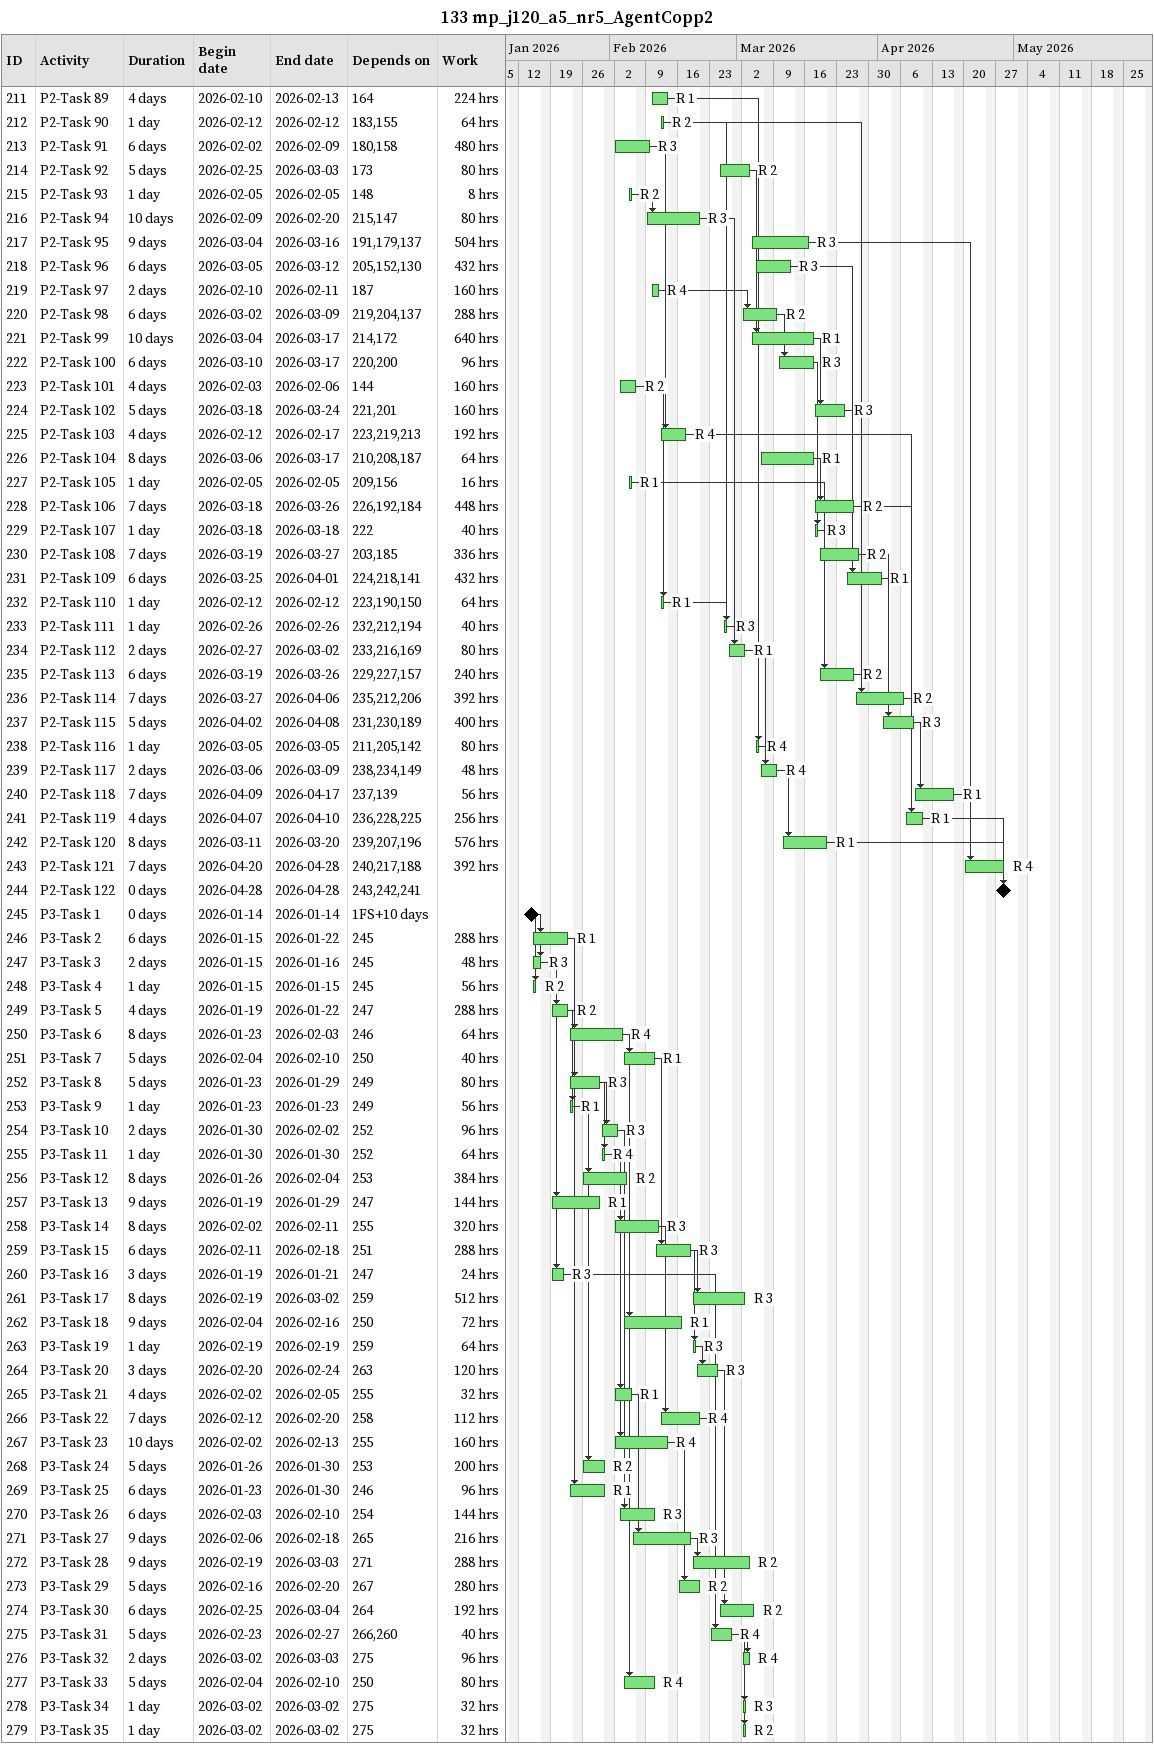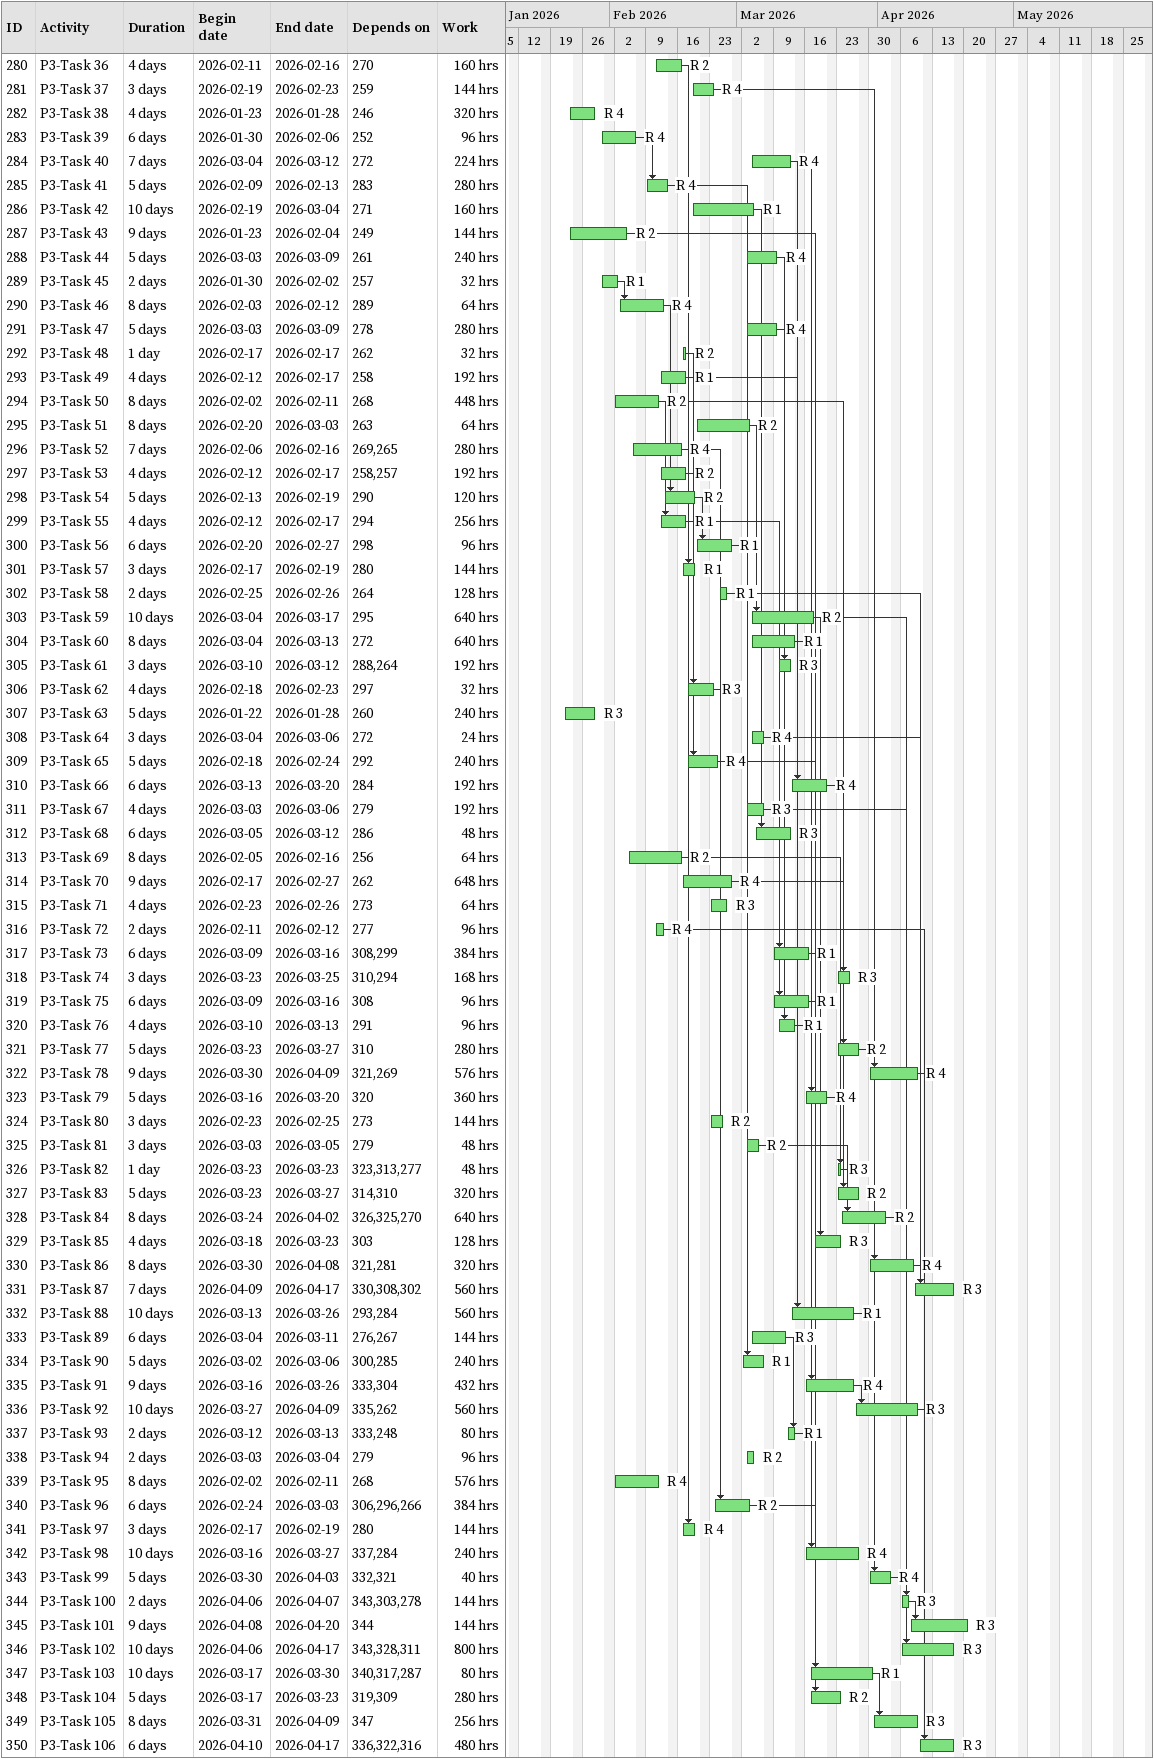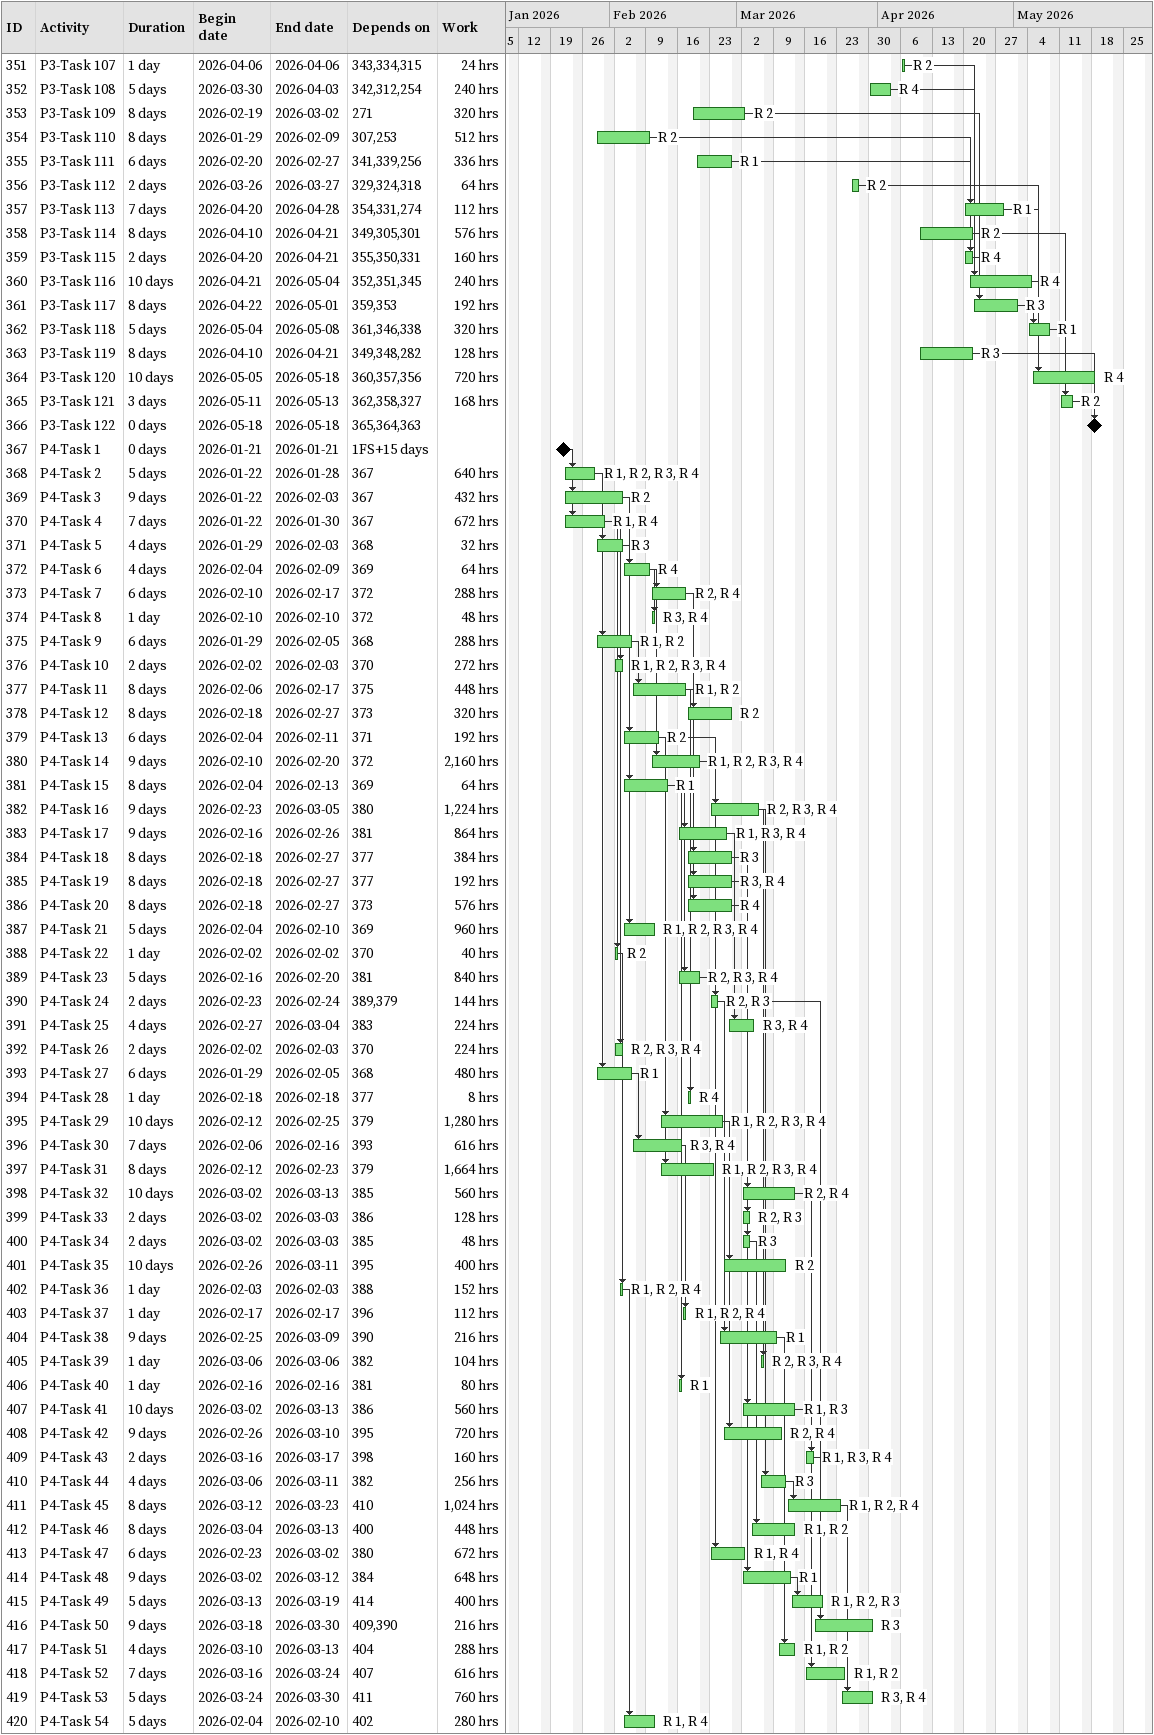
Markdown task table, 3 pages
133 mp_j120_a5_nr5_AgentCopp2

| ID | Task | Duration | Start | Finish | Predecessors | Resources | Work (h) |
|---|---|---|---|---|---|---|---|
| 211 | P2-Task 89 | 4d | 2026-02-10 | 2026-02-13 | 164 | R 1 | 224 |
| 212 | P2-Task 90 | 1d | 2026-02-12 | 2026-02-12 | 183, 155 | R 2 | 64 |
| 213 | P2-Task 91 | 6d | 2026-02-02 | 2026-02-09 | 180, 158 | R 3 | 480 |
| 214 | P2-Task 92 | 5d | 2026-02-25 | 2026-03-03 | 173 | R 2 | 80 |
| 215 | P2-Task 93 | 1d | 2026-02-05 | 2026-02-05 | 148 | R 2 | 8 |
| 216 | P2-Task 94 | 10d | 2026-02-09 | 2026-02-20 | 215, 147 | R 3 | 80 |
| 217 | P2-Task 95 | 9d | 2026-03-04 | 2026-03-16 | 191, 179, 137 | R 3 | 504 |
| 218 | P2-Task 96 | 6d | 2026-03-05 | 2026-03-12 | 205, 152, 130 | R 3 | 432 |
| 219 | P2-Task 97 | 2d | 2026-02-10 | 2026-02-11 | 187 | R 4 | 160 |
| 220 | P2-Task 98 | 6d | 2026-03-02 | 2026-03-09 | 219, 204, 137 | R 2 | 288 |
| 221 | P2-Task 99 | 10d | 2026-03-04 | 2026-03-17 | 214, 172 | R 1 | 640 |
| 222 | P2-Task 100 | 6d | 2026-03-10 | 2026-03-17 | 220, 200 | R 3 | 96 |
| 223 | P2-Task 101 | 4d | 2026-02-03 | 2026-02-06 | 144 | R 2 | 160 |
| 224 | P2-Task 102 | 5d | 2026-03-18 | 2026-03-24 | 221, 201 | R 3 | 160 |
| 225 | P2-Task 103 | 4d | 2026-02-12 | 2026-02-17 | 223, 219, 213 | R 4 | 192 |
| 226 | P2-Task 104 | 8d | 2026-03-06 | 2026-03-17 | 210, 208, 187 | R 1 | 64 |
| 227 | P2-Task 105 | 1d | 2026-02-05 | 2026-02-05 | 209, 156 | R 1 | 16 |
| 228 | P2-Task 106 | 7d | 2026-03-18 | 2026-03-26 | 226, 192, 184 | R 2 | 448 |
| 229 | P2-Task 107 | 1d | 2026-03-18 | 2026-03-18 | 222 | R 3 | 40 |
| 230 | P2-Task 108 | 7d | 2026-03-19 | 2026-03-27 | 203, 185 | R 2 | 336 |
| 231 | P2-Task 109 | 6d | 2026-03-25 | 2026-04-01 | 224, 218, 141 | R 1 | 432 |
| 232 | P2-Task 110 | 1d | 2026-02-12 | 2026-02-12 | 223, 190, 150 | R 1 | 64 |
| 233 | P2-Task 111 | 1d | 2026-02-26 | 2026-02-26 | 232, 212, 194 | R 3 | 40 |
| 234 | P2-Task 112 | 2d | 2026-02-27 | 2026-03-02 | 233, 216, 169 | R 1 | 80 |
| 235 | P2-Task 113 | 6d | 2026-03-19 | 2026-03-26 | 229, 227, 157 | R 2 | 240 |
| 236 | P2-Task 114 | 7d | 2026-03-27 | 2026-04-06 | 235, 212, 206 | R 2 | 392 |
| 237 | P2-Task 115 | 5d | 2026-04-02 | 2026-04-08 | 231, 230, 189 | R 3 | 400 |
| 238 | P2-Task 116 | 1d | 2026-03-05 | 2026-03-05 | 211, 205, 142 | R 4 | 80 |
| 239 | P2-Task 117 | 2d | 2026-03-06 | 2026-03-09 | 238, 234, 149 | R 4 | 48 |
| 240 | P2-Task 118 | 7d | 2026-04-09 | 2026-04-17 | 237, 139 | R 1 | 56 |
| 241 | P2-Task 119 | 4d | 2026-04-07 | 2026-04-10 | 236, 228, 225 | R 1 | 256 |
| 242 | P2-Task 120 | 8d | 2026-03-11 | 2026-03-20 | 239, 207, 196 | R 1 | 576 |
| 243 | P2-Task 121 | 7d | 2026-04-20 | 2026-04-28 | 240, 217, 188 | R 4 | 392 |
| 244 | P2-Task 122 | 0d | 2026-04-28 | 2026-04-28 | 243, 242, 241 |  |  |
| 245 | P3-Task 1 | 0d | 2026-01-14 | 2026-01-14 | 1FS+10d |  |  |
| 246 | P3-Task 2 | 6d | 2026-01-15 | 2026-01-22 | 245 | R 1 | 288 |
| 247 | P3-Task 3 | 2d | 2026-01-15 | 2026-01-16 | 245 | R 3 | 48 |
| 248 | P3-Task 4 | 1d | 2026-01-15 | 2026-01-15 | 245 | R 2 | 56 |
| 249 | P3-Task 5 | 4d | 2026-01-19 | 2026-01-22 | 247 | R 2 | 288 |
| 250 | P3-Task 6 | 8d | 2026-01-23 | 2026-02-03 | 246 | R 4 | 64 |
| 251 | P3-Task 7 | 5d | 2026-02-04 | 2026-02-10 | 250 | R 1 | 40 |
| 252 | P3-Task 8 | 5d | 2026-01-23 | 2026-01-29 | 249 | R 3 | 80 |
| 253 | P3-Task 9 | 1d | 2026-01-23 | 2026-01-23 | 249 | R 1 | 56 |
| 254 | P3-Task 10 | 2d | 2026-01-30 | 2026-02-02 | 252 | R 3 | 96 |
| 255 | P3-Task 11 | 1d | 2026-01-30 | 2026-01-30 | 252 | R 4 | 64 |
| 256 | P3-Task 12 | 8d | 2026-01-26 | 2026-02-04 | 253 | R 2 | 384 |
| 257 | P3-Task 13 | 9d | 2026-01-19 | 2026-01-29 | 247 | R 1 | 144 |
| 258 | P3-Task 14 | 8d | 2026-02-02 | 2026-02-11 | 255 | R 3 | 320 |
| 259 | P3-Task 15 | 6d | 2026-02-11 | 2026-02-18 | 251 | R 3 | 288 |
| 260 | P3-Task 16 | 3d | 2026-01-19 | 2026-01-21 | 247 | R 3 | 24 |
| 261 | P3-Task 17 | 8d | 2026-02-19 | 2026-03-02 | 259 | R 3 | 512 |
| 262 | P3-Task 18 | 9d | 2026-02-04 | 2026-02-16 | 250 | R 1 | 72 |
| 263 | P3-Task 19 | 1d | 2026-02-19 | 2026-02-19 | 259 | R 3 | 64 |
| 264 | P3-Task 20 | 3d | 2026-02-20 | 2026-02-24 | 263 | R 3 | 120 |
| 265 | P3-Task 21 | 4d | 2026-02-02 | 2026-02-05 | 255 | R 1 | 32 |
| 266 | P3-Task 22 | 7d | 2026-02-12 | 2026-02-20 | 258 | R 4 | 112 |
| 267 | P3-Task 23 | 10d | 2026-02-02 | 2026-02-13 | 255 | R 4 | 160 |
| 268 | P3-Task 24 | 5d | 2026-01-26 | 2026-01-30 | 253 | R 2 | 200 |
| 269 | P3-Task 25 | 6d | 2026-01-23 | 2026-01-30 | 246 | R 1 | 96 |
| 270 | P3-Task 26 | 6d | 2026-02-03 | 2026-02-10 | 254 | R 3 | 144 |
| 271 | P3-Task 27 | 9d | 2026-02-06 | 2026-02-18 | 265 | R 3 | 216 |
| 272 | P3-Task 28 | 9d | 2026-02-19 | 2026-03-03 | 271 | R 2 | 288 |
| 273 | P3-Task 29 | 5d | 2026-02-16 | 2026-02-20 | 267 | R 2 | 280 |
| 274 | P3-Task 30 | 6d | 2026-02-25 | 2026-03-04 | 264 | R 2 | 192 |
| 275 | P3-Task 31 | 5d | 2026-02-23 | 2026-02-27 | 266, 260 | R 4 | 40 |
| 276 | P3-Task 32 | 2d | 2026-03-02 | 2026-03-03 | 275 | R 4 | 96 |
| 277 | P3-Task 33 | 5d | 2026-02-04 | 2026-02-10 | 250 | R 4 | 80 |
| 278 | P3-Task 34 | 1d | 2026-03-02 | 2026-03-02 | 275 | R 3 | 32 |
| 279 | P3-Task 35 | 1d | 2026-03-02 | 2026-03-02 | 275 | R 2 | 32 |
| 280 | P3-Task 36 | 4d | 2026-02-11 | 2026-02-16 | 270 | R 2 | 160 |
| 281 | P3-Task 37 | 3d | 2026-02-19 | 2026-02-23 | 259 | R 4 | 144 |
| 282 | P3-Task 38 | 4d | 2026-01-23 | 2026-01-28 | 246 | R 4 | 320 |
| 283 | P3-Task 39 | 6d | 2026-01-30 | 2026-02-06 | 252 | R 4 | 96 |
| 284 | P3-Task 40 | 7d | 2026-03-04 | 2026-03-12 | 272 | R 4 | 224 |
| 285 | P3-Task 41 | 5d | 2026-02-09 | 2026-02-13 | 283 | R 4 | 280 |
| 286 | P3-Task 42 | 10d | 2026-02-19 | 2026-03-04 | 271 | R 1 | 160 |
| 287 | P3-Task 43 | 9d | 2026-01-23 | 2026-02-04 | 249 | R 2 | 144 |
| 288 | P3-Task 44 | 5d | 2026-03-03 | 2026-03-09 | 261 | R 4 | 240 |
| 289 | P3-Task 45 | 2d | 2026-01-30 | 2026-02-02 | 257 | R 1 | 32 |
| 290 | P3-Task 46 | 8d | 2026-02-03 | 2026-02-12 | 289 | R 4 | 64 |
| 291 | P3-Task 47 | 5d | 2026-03-03 | 2026-03-09 | 278 | R 4 | 280 |
| 292 | P3-Task 48 | 1d | 2026-02-17 | 2026-02-17 | 262 | R 2 | 32 |
| 293 | P3-Task 49 | 4d | 2026-02-12 | 2026-02-17 | 258 | R 1 | 192 |
| 294 | P3-Task 50 | 8d | 2026-02-02 | 2026-02-11 | 268 | R 2 | 448 |
| 295 | P3-Task 51 | 8d | 2026-02-20 | 2026-03-03 | 263 | R 2 | 64 |
| 296 | P3-Task 52 | 7d | 2026-02-06 | 2026-02-16 | 269, 265 | R 4 | 280 |
| 297 | P3-Task 53 | 4d | 2026-02-12 | 2026-02-17 | 258, 257 | R 2 | 192 |
| 298 | P3-Task 54 | 5d | 2026-02-13 | 2026-02-19 | 290 | R 2 | 120 |
| 299 | P3-Task 55 | 4d | 2026-02-12 | 2026-02-17 | 294 | R 1 | 256 |
| 300 | P3-Task 56 | 6d | 2026-02-20 | 2026-02-27 | 298 | R 1 | 96 |
| 301 | P3-Task 57 | 3d | 2026-02-17 | 2026-02-19 | 280 | R 1 | 144 |
| 302 | P3-Task 58 | 2d | 2026-02-25 | 2026-02-26 | 264 | R 1 | 128 |
| 303 | P3-Task 59 | 10d | 2026-03-04 | 2026-03-17 | 295 | R 2 | 640 |
| 304 | P3-Task 60 | 8d | 2026-03-04 | 2026-03-13 | 272 | R 1 | 640 |
| 305 | P3-Task 61 | 3d | 2026-03-10 | 2026-03-12 | 288, 264 | R 3 | 192 |
| 306 | P3-Task 62 | 4d | 2026-02-18 | 2026-02-23 | 297 | R 3 | 32 |
| 307 | P3-Task 63 | 5d | 2026-01-22 | 2026-01-28 | 260 | R 3 | 240 |
| 308 | P3-Task 64 | 3d | 2026-03-04 | 2026-03-06 | 272 | R 4 | 24 |
| 309 | P3-Task 65 | 5d | 2026-02-18 | 2026-02-24 | 292 | R 4 | 240 |
| 310 | P3-Task 66 | 6d | 2026-03-13 | 2026-03-20 | 284 | R 4 | 192 |
| 311 | P3-Task 67 | 4d | 2026-03-03 | 2026-03-06 | 279 | R 3 | 192 |
| 312 | P3-Task 68 | 6d | 2026-03-05 | 2026-03-12 | 286 | R 3 | 48 |
| 313 | P3-Task 69 | 8d | 2026-02-05 | 2026-02-16 | 256 | R 2 | 64 |
| 314 | P3-Task 70 | 9d | 2026-02-17 | 2026-02-27 | 262 | R 4 | 648 |
| 315 | P3-Task 71 | 4d | 2026-02-23 | 2026-02-26 | 273 | R 3 | 64 |
| 316 | P3-Task 72 | 2d | 2026-02-11 | 2026-02-12 | 277 | R 4 | 96 |
| 317 | P3-Task 73 | 6d | 2026-03-09 | 2026-03-16 | 308, 299 | R 1 | 384 |
| 318 | P3-Task 74 | 3d | 2026-03-23 | 2026-03-25 | 310, 294 | R 3 | 168 |
| 319 | P3-Task 75 | 6d | 2026-03-09 | 2026-03-16 | 308 | R 1 | 96 |
| 320 | P3-Task 76 | 4d | 2026-03-10 | 2026-03-13 | 291 | R 1 | 96 |
| 321 | P3-Task 77 | 5d | 2026-03-23 | 2026-03-27 | 310 | R 2 | 280 |
| 322 | P3-Task 78 | 9d | 2026-03-30 | 2026-04-09 | 321, 269 | R 4 | 576 |
| 323 | P3-Task 79 | 5d | 2026-03-16 | 2026-03-20 | 320 | R 4 | 360 |
| 324 | P3-Task 80 | 3d | 2026-02-23 | 2026-02-25 | 273 | R 2 | 144 |
| 325 | P3-Task 81 | 3d | 2026-03-03 | 2026-03-05 | 279 | R 2 | 48 |
| 326 | P3-Task 82 | 1d | 2026-03-23 | 2026-03-23 | 323, 313, 277 | R 3 | 48 |
| 327 | P3-Task 83 | 5d | 2026-03-23 | 2026-03-27 | 314, 310 | R 2 | 320 |
| 328 | P3-Task 84 | 8d | 2026-03-24 | 2026-04-02 | 326, 325, 270 | R 2 | 640 |
| 329 | P3-Task 85 | 4d | 2026-03-18 | 2026-03-23 | 303 | R 3 | 128 |
| 330 | P3-Task 86 | 8d | 2026-03-30 | 2026-04-08 | 321, 281 | R 4 | 320 |
| 331 | P3-Task 87 | 7d | 2026-04-09 | 2026-04-17 | 330, 308, 302 | R 3 | 560 |
| 332 | P3-Task 88 | 10d | 2026-03-13 | 2026-03-26 | 293, 284 | R 1 | 560 |
| 333 | P3-Task 89 | 6d | 2026-03-04 | 2026-03-11 | 276, 267 | R 3 | 144 |
| 334 | P3-Task 90 | 5d | 2026-03-02 | 2026-03-06 | 300, 285 | R 1 | 240 |
| 335 | P3-Task 91 | 9d | 2026-03-16 | 2026-03-26 | 333, 304 | R 4 | 432 |
| 336 | P3-Task 92 | 10d | 2026-03-27 | 2026-04-09 | 335, 262 | R 3 | 560 |
| 337 | P3-Task 93 | 2d | 2026-03-12 | 2026-03-13 | 333, 248 | R 1 | 80 |
| 338 | P3-Task 94 | 2d | 2026-03-03 | 2026-03-04 | 279 | R 2 | 96 |
| 339 | P3-Task 95 | 8d | 2026-02-02 | 2026-02-11 | 268 | R 4 | 576 |
| 340 | P3-Task 96 | 6d | 2026-02-24 | 2026-03-03 | 306, 296, 266 | R 2 | 384 |
| 341 | P3-Task 97 | 3d | 2026-02-17 | 2026-02-19 | 280 | R 4 | 144 |
| 342 | P3-Task 98 | 10d | 2026-03-16 | 2026-03-27 | 337, 284 | R 4 | 240 |
| 343 | P3-Task 99 | 5d | 2026-03-30 | 2026-04-03 | 332, 321 | R 4 | 40 |
| 344 | P3-Task 100 | 2d | 2026-04-06 | 2026-04-07 | 343, 303, 278 | R 3 | 144 |
| 345 | P3-Task 101 | 9d | 2026-04-08 | 2026-04-20 | 344 | R 3 | 144 |
| 346 | P3-Task 102 | 10d | 2026-04-06 | 2026-04-17 | 343, 328, 311 | R 3 | 800 |
| 347 | P3-Task 103 | 10d | 2026-03-17 | 2026-03-30 | 340, 317, 287 | R 1 | 80 |
| 348 | P3-Task 104 | 5d | 2026-03-17 | 2026-03-23 | 319, 309 | R 2 | 280 |
| 349 | P3-Task 105 | 8d | 2026-03-31 | 2026-04-09 | 347 | R 3 | 256 |
| 350 | P3-Task 106 | 6d | 2026-04-10 | 2026-04-17 | 336, 322, 316 | R 3 | 480 |
| 351 | P3-Task 107 | 1d | 2026-04-06 | 2026-04-06 | 343, 334, 315 | R 2 | 24 |
| 352 | P3-Task 108 | 5d | 2026-03-30 | 2026-04-03 | 342, 312, 254 | R 4 | 240 |
| 353 | P3-Task 109 | 8d | 2026-02-19 | 2026-03-02 | 271 | R 2 | 320 |
| 354 | P3-Task 110 | 8d | 2026-01-29 | 2026-02-09 | 307, 253 | R 2 | 512 |
| 355 | P3-Task 111 | 6d | 2026-02-20 | 2026-02-27 | 341, 339, 256 | R 1 | 336 |
| 356 | P3-Task 112 | 2d | 2026-03-26 | 2026-03-27 | 329, 324, 318 | R 2 | 64 |
| 357 | P3-Task 113 | 7d | 2026-04-20 | 2026-04-28 | 354, 331, 274 | R 1 | 112 |
| 358 | P3-Task 114 | 8d | 2026-04-10 | 2026-04-21 | 349, 305, 301 | R 2 | 576 |
| 359 | P3-Task 115 | 2d | 2026-04-20 | 2026-04-21 | 355, 350, 331 | R 4 | 160 |
| 360 | P3-Task 116 | 10d | 2026-04-21 | 2026-05-04 | 352, 351, 345 | R 4 | 240 |
| 361 | P3-Task 117 | 8d | 2026-04-22 | 2026-05-01 | 359, 353 | R 3 | 192 |
| 362 | P3-Task 118 | 5d | 2026-05-04 | 2026-05-08 | 361, 346, 338 | R 1 | 320 |
| 363 | P3-Task 119 | 8d | 2026-04-10 | 2026-04-21 | 349, 348, 282 | R 3 | 128 |
| 364 | P3-Task 120 | 10d | 2026-05-05 | 2026-05-18 | 360, 357, 356 | R 4 | 720 |
| 365 | P3-Task 121 | 3d | 2026-05-11 | 2026-05-13 | 362, 358, 327 | R 2 | 168 |
| 366 | P3-Task 122 | 0d | 2026-05-18 | 2026-05-18 | 365, 364, 363 |  |  |
| 367 | P4-Task 1 | 0d | 2026-01-21 | 2026-01-21 | 1FS+15d |  |  |
| 368 | P4-Task 2 | 5d | 2026-01-22 | 2026-01-28 | 367 | R 1, R 2, R 3, R 4 | 640 |
| 369 | P4-Task 3 | 9d | 2026-01-22 | 2026-02-03 | 367 | R 2 | 432 |
| 370 | P4-Task 4 | 7d | 2026-01-22 | 2026-01-30 | 367 | R 1, R 4 | 672 |
| 371 | P4-Task 5 | 4d | 2026-01-29 | 2026-02-03 | 368 | R 3 | 32 |
| 372 | P4-Task 6 | 4d | 2026-02-04 | 2026-02-09 | 369 | R 4 | 64 |
| 373 | P4-Task 7 | 6d | 2026-02-10 | 2026-02-17 | 372 | R 2, R 4 | 288 |
| 374 | P4-Task 8 | 1d | 2026-02-10 | 2026-02-10 | 372 | R 3, R 4 | 48 |
| 375 | P4-Task 9 | 6d | 2026-01-29 | 2026-02-05 | 368 | R 1, R 2 | 288 |
| 376 | P4-Task 10 | 2d | 2026-02-02 | 2026-02-03 | 370 | R 1, R 2, R 3, R 4 | 272 |
| 377 | P4-Task 11 | 8d | 2026-02-06 | 2026-02-17 | 375 | R 1, R 2 | 448 |
| 378 | P4-Task 12 | 8d | 2026-02-18 | 2026-02-27 | 373 | R 2 | 320 |
| 379 | P4-Task 13 | 6d | 2026-02-04 | 2026-02-11 | 371 | R 2 | 192 |
| 380 | P4-Task 14 | 9d | 2026-02-10 | 2026-02-20 | 372 | R 1, R 2, R 3, R 4 | 2160 |
| 381 | P4-Task 15 | 8d | 2026-02-04 | 2026-02-13 | 369 | R 1 | 64 |
| 382 | P4-Task 16 | 9d | 2026-02-23 | 2026-03-05 | 380 | R 2, R 3, R 4 | 1224 |
| 383 | P4-Task 17 | 9d | 2026-02-16 | 2026-02-26 | 381 | R 1, R 3, R 4 | 864 |
| 384 | P4-Task 18 | 8d | 2026-02-18 | 2026-02-27 | 377 | R 3 | 384 |
| 385 | P4-Task 19 | 8d | 2026-02-18 | 2026-02-27 | 377 | R 3, R 4 | 192 |
| 386 | P4-Task 20 | 8d | 2026-02-18 | 2026-02-27 | 373 | R 4 | 576 |
| 387 | P4-Task 21 | 5d | 2026-02-04 | 2026-02-10 | 369 | R 1, R 2, R 3, R 4 | 960 |
| 388 | P4-Task 22 | 1d | 2026-02-02 | 2026-02-02 | 370 | R 2 | 40 |
| 389 | P4-Task 23 | 5d | 2026-02-16 | 2026-02-20 | 381 | R 2, R 3, R 4 | 840 |
| 390 | P4-Task 24 | 2d | 2026-02-23 | 2026-02-24 | 389, 379 | R 2, R 3 | 144 |
| 391 | P4-Task 25 | 4d | 2026-02-27 | 2026-03-04 | 383 | R 3, R 4 | 224 |
| 392 | P4-Task 26 | 2d | 2026-02-02 | 2026-02-03 | 370 | R 2, R 3, R 4 | 224 |
| 393 | P4-Task 27 | 6d | 2026-01-29 | 2026-02-05 | 368 | R 1 | 480 |
| 394 | P4-Task 28 | 1d | 2026-02-18 | 2026-02-18 | 377 | R 4 | 8 |
| 395 | P4-Task 29 | 10d | 2026-02-12 | 2026-02-25 | 379 | R 1, R 2, R 3, R 4 | 1280 |
| 396 | P4-Task 30 | 7d | 2026-02-06 | 2026-02-16 | 393 | R 3, R 4 | 616 |
| 397 | P4-Task 31 | 8d | 2026-02-12 | 2026-02-23 | 379 | R 1, R 2, R 3, R 4 | 1664 |
| 398 | P4-Task 32 | 10d | 2026-03-02 | 2026-03-13 | 385 | R 2, R 4 | 560 |
| 399 | P4-Task 33 | 2d | 2026-03-02 | 2026-03-03 | 386 | R 2, R 3 | 128 |
| 400 | P4-Task 34 | 2d | 2026-03-02 | 2026-03-03 | 385 | R 3 | 48 |
| 401 | P4-Task 35 | 10d | 2026-02-26 | 2026-03-11 | 395 | R 2 | 400 |
| 402 | P4-Task 36 | 1d | 2026-02-03 | 2026-02-03 | 388 | R 1, R 2, R 4 | 152 |
| 403 | P4-Task 37 | 1d | 2026-02-17 | 2026-02-17 | 396 | R 1, R 2, R 4 | 112 |
| 404 | P4-Task 38 | 9d | 2026-02-25 | 2026-03-09 | 390 | R 1 | 216 |
| 405 | P4-Task 39 | 1d | 2026-03-06 | 2026-03-06 | 382 | R 2, R 3, R 4 | 104 |
| 406 | P4-Task 40 | 1d | 2026-02-16 | 2026-02-16 | 381 | R 1 | 80 |
| 407 | P4-Task 41 | 10d | 2026-03-02 | 2026-03-13 | 386 | R 1, R 3 | 560 |
| 408 | P4-Task 42 | 9d | 2026-02-26 | 2026-03-10 | 395 | R 2, R 4 | 720 |
| 409 | P4-Task 43 | 2d | 2026-03-16 | 2026-03-17 | 398 | R 1, R 3, R 4 | 160 |
| 410 | P4-Task 44 | 4d | 2026-03-06 | 2026-03-11 | 382 | R 3 | 256 |
| 411 | P4-Task 45 | 8d | 2026-03-12 | 2026-03-23 | 410 | R 1, R 2, R 4 | 1024 |
| 412 | P4-Task 46 | 8d | 2026-03-04 | 2026-03-13 | 400 | R 1, R 2 | 448 |
| 413 | P4-Task 47 | 6d | 2026-02-23 | 2026-03-02 | 380 | R 1, R 4 | 672 |
| 414 | P4-Task 48 | 9d | 2026-03-02 | 2026-03-12 | 384 | R 1 | 648 |
| 415 | P4-Task 49 | 5d | 2026-03-13 | 2026-03-19 | 414 | R 1, R 2, R 3 | 400 |
| 416 | P4-Task 50 | 9d | 2026-03-18 | 2026-03-30 | 409, 390 | R 3 | 216 |
| 417 | P4-Task 51 | 4d | 2026-03-10 | 2026-03-13 | 404 | R 1, R 2 | 288 |
| 418 | P4-Task 52 | 7d | 2026-03-16 | 2026-03-24 | 407 | R 1, R 2 | 616 |
| 419 | P4-Task 53 | 5d | 2026-03-24 | 2026-03-30 | 411 | R 3, R 4 | 760 |
| 420 | P4-Task 54 | 5d | 2026-02-04 | 2026-02-10 | 402 | R 1, R 4 | 280 |
